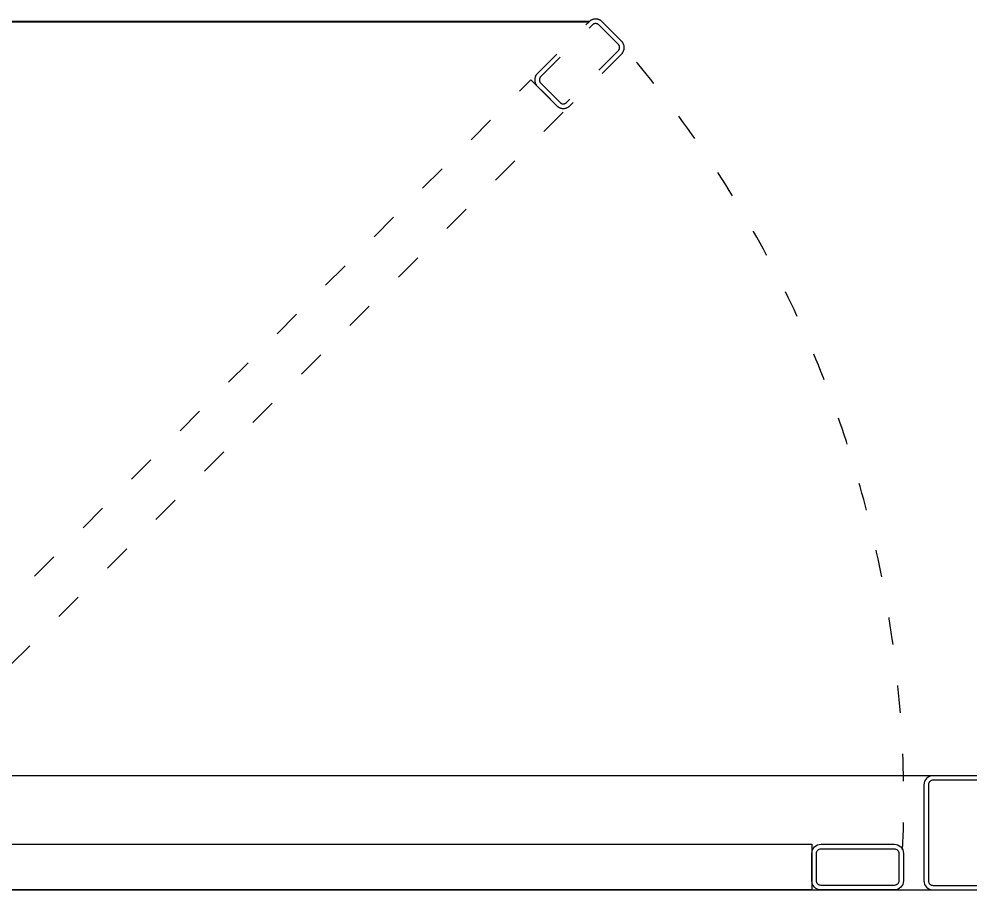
# Model space of a CAD drawing. Extents: x 59521 to 184406, y -1257 to 56672.
# Drawn here: x 73663 to 74494, y 10874 to 11636 of the extents above; entities that cross this region are included whole.
import ezdxf

# ---------------------------------------------------------------- set-up
doc = ezdxf.new("R2010")
doc.units = 0
doc.header["$MEASUREMENT"] = 0
doc.header["$PDMODE"] = 2
doc.header["$PDSIZE"] = 0.2
doc.linetypes.add('ACAD_ISO03W100', pattern=[30, 12, -18])
doc.layers.get('0').update_dxf_attribs({"linetype": 'CONTINUOUS'})
doc.layers.get('DEFPOINTS').update_dxf_attribs({"linetype": 'CONTINUOUS'})
doc.layers.add('CO', color=7, linetype='CONTINUOUS', lineweight=9)
doc.layers.add('THICK', color=7, linetype='CONTINUOUS', lineweight=0)
doc.styles.add('仿宋', font='', dxfattribs={"width": 0.8})
doc.styles.get('仿宋').set_extended_font_data('SimSun')
doc.dimstyles.new('12倍', dxfattribs={"dimscale": 21, "dimtxt": 3.5, "dimasz": 2.5, "dimexe": 1.5, "dimexo": 0, "dimgap": 1, "dimtad": 1, "dimtoh": 1, "dimdsep": 46, "dimtxsty": '仿宋', "dimcen": 2.5, "dimdle": 5, "dimclrd": 4, "dimclre": 4, "dimclrt": 3, "dimadec": 0, "dimazin": 0, "dimtfac": 1, "dimtmove": 0, "dimatfit": 3, "dimfxl": 1, "dimtolj": 1, "dimarcsym": 0})

# ---------------------------------------------------------------- blocks, each defined once
blk = doc.blocks.new('*D158')
at = {"color": 4, "linetype": 'Continuous', "lineweight": -2, "transparency": 16777216}
for p, q in [((74161.43, 11633.73), (73401.93, 11633.73)), ((73433.43, 10966.66), (73433.43, 11581.23)), ((73565.17, 10914.16), (73401.93, 10914.16))]:
    blk.add_line(p, q, dxfattribs=at)
at = {"color": 4, "transparency": 16777216}
for points in [[(73424.68, 11581.23), (73442.18, 11581.23), (73433.43, 11633.73)], [(73424.68, 10966.66), (73442.18, 10966.66), (73433.43, 10914.16)]]:
    blk.add_solid(points, dxfattribs=at)
at = {"layer": 'DEFPOINTS', "color": 0, "transparency": 16777216}
for p in [(73433.43, 11633.73), (74161.43, 11633.73), (73565.17, 10914.16)]:
    blk.add_point(p, dxfattribs=at)
at = {"color": 3, "transparency": 16777216, "insert": (73375.68, 11273.94), "char_height": 73.5, "attachment_point": 5, "rotation": 90, "style": '仿宋'}
blk.add_mtext('\\A1;＜1150', dxfattribs=at)

msp = doc.modelspace()

# ---------------------------------------------------------------- linework, layer by layer
at = {"layer": 'CO'}
msp.add_lwpolyline([(77414.239, 10974.158), (65530.239, 10974.158), (65530.239, 10874.158), (77414.239, 10874.158)], close=True, dxfattribs=at)
for points in [[(74462.239, 10874.158), (74596.239, 10874.158, 0.4142136), (74604.239, 10882.158), (74604.239, 10966.158, 0.4142136), (74596.239, 10974.158), (74462.239, 10974.158, 0.4142136), (74454.239, 10966.158), (74454.239, 10882.158, 0.4142136)], [(74462.239, 10878.158), (74596.239, 10878.158, 0.4142136), (74600.239, 10882.158), (74600.239, 10966.158, 0.4142136), (74596.239, 10970.158), (74462.239, 10970.158, 0.4142136), (74458.239, 10966.158), (74458.239, 10882.158, 0.4142136)], [(74436.239, 10906.158), (74436.239, 10882.158, -0.4142136), (74428.239, 10874.158), (74364.239, 10874.158, -0.4142136), (74356.239, 10882.158), (74356.239, 10906.158, -0.4142136), (74364.239, 10914.158), (74428.239, 10914.158, -0.4142136)], [(74432.239, 10906.158), (74432.239, 10882.158, -0.4142136), (74428.239, 10878.158), (74364.239, 10878.158, -0.4142136), (74360.239, 10882.158), (74360.239, 10906.158, -0.4142136), (74364.239, 10910.158), (74428.239, 10910.158, -0.4142136)]]:
    msp.add_lwpolyline(points, format="xyb", close=True, dxfattribs=at)
at = {"layer": 'THICK', "color": 4, "linetype": 'ACAD_ISO03W100', "ltscale": 2}
for points in [[(74172.743, 11633.725), (74189.714, 11616.755, -0.4142136), (74189.714, 11605.441), (74144.459, 11560.186, -0.4142136), (74133.145, 11560.186), (74116.175, 11577.157, -0.4142136), (74116.175, 11588.47), (74161.429, 11633.725, -0.4142136)], [(74169.915, 11630.897), (74186.885, 11613.926, -0.4142136), (74186.885, 11608.269), (74141.63, 11563.015, -0.4142136), (74135.974, 11563.015), (74119.003, 11579.985, -0.4142136), (74119.003, 11585.642), (74164.258, 11630.897, -0.4142136)]]:
    msp.add_lwpolyline(points, format="xyb", close=True, dxfattribs=at)
msp.add_lwpolyline([(74138.802, 11554.529), (73577.359, 10993.086), (73549.075, 11021.371), (74110.518, 11582.814)], close=True, dxfattribs=at)
at = {"layer": 'THICK'}
msp.add_lwpolyline([(74356.239, 10874.158), (73562.239, 10874.158), (73562.239, 10914.158), (74356.239, 10914.158)], close=True, dxfattribs=at)
at = {"layer": 'THICK', "color": 4, "linetype": 'ACAD_ISO03W100', "ltscale": 2}
msp.add_arc((73426.24, 10952.158), 1010.285, 357.566279, 40.710027, dxfattribs=at)

# ---------------------------------------------------------------- dimensions: what is measured, and where the dimension line sits
dim = msp.add_linear_dim(base=(73433.43, 11633.725), p1=(73565.169, 10914.16), p2=(74161.429, 11633.725), angle=270, text='＜1150', dimstyle='12倍')
dim.commit()
dim.dimension.update_dxf_attribs({"geometry": '*D158', "text_midpoint": (73375.68, 11273.943)})

doc.saveas('drawing.dxf')
